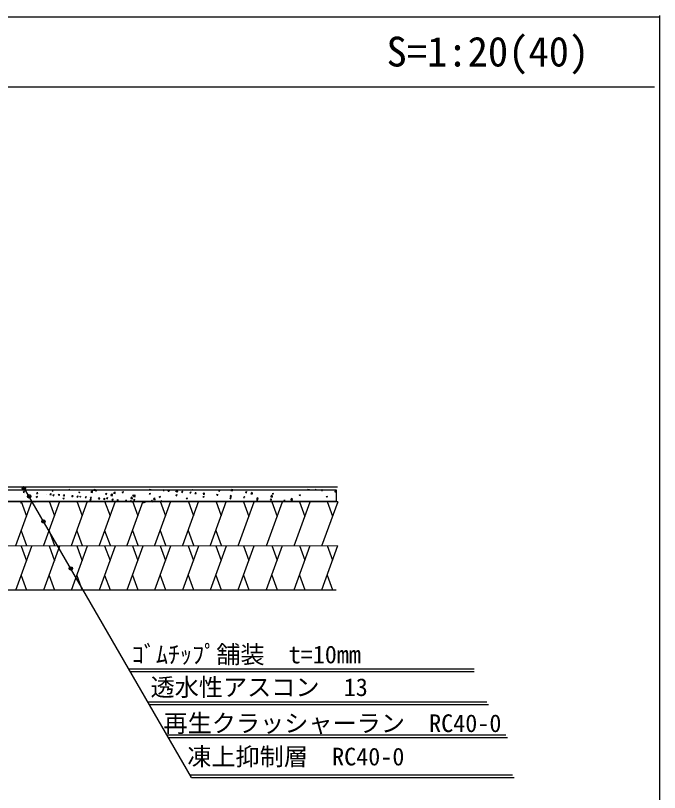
# Model space of a CAD drawing. Units: millimetres on the paper. Extents: x -337 to 306, y -306 to 220.
# Drawn here: x 218.3 to 305.8, y 114.2 to 219.7 of the extents above; entities that cross this region are included whole.
import ezdxf
from ezdxf.enums import TextEntityAlignment as Align

# ---------------------------------------------------------------- set-up
doc = ezdxf.new("R2010")
doc.units = ezdxf.units.MM
for name, color, linetype in [('0-3_D-TTL-LINE', 7, 'Continuous'), ('0-4_D-STR-題字等', 7, 'Continuous'), ('0-6_D-STR-STR', 7, 'Continuous'), ('0-7_D-STR-DIM_1寸法', 7, 'Continuous'), ('0-8_D-BDG-ﾊｯﾁ', 7, 'Continuous'), ('0-9_D-STR-TXT-文字', 7, 'Continuous'), ('0-E_11', 7, 'Continuous')]:
    doc.layers.add(name, color=color, linetype=linetype)
doc.styles.add('ＭＳ ゴシック', font='')
doc.styles.get('ＭＳ ゴシック').set_extended_font_data('MS Gothic')

msp = doc.modelspace()

# ---------------------------------------------------------------- linework, layer by layer
at = {"layer": '0-3_D-TTL-LINE'}
msp.add_line((-337.448, 210.017), (305.085, 210.017), dxfattribs=at)
at = {"layer": '0-6_D-STR-STR'}
for p, q in [((203.971, 155.685), (262.049, 155.685)), ((203.971, 155.285), (261.873, 155.285)), ((203.971, 153.685), (262.059, 153.677)), ((203.971, 147.685), (262.037, 147.701)), ((203.971, 141.685), (261.843, 141.685))]:
    msp.add_line(p, q, dxfattribs=at)
at = {"layer": '0-7_D-STR-DIM_1寸法'}
for p, q in [((242.197, 116.2), (219.377, 155.684)), ((218.333, 147.705), (220.516, 153.703)), ((219.06, 153.703), (219.788, 151.704)), ((222.127, 147.742), (224.303, 153.722)), ((222.848, 153.722), (223.575, 151.722)), ((225.887, 147.724), (228.07, 153.722)), ((226.615, 153.722), (227.343, 151.722)), ((229.682, 147.76), (231.858, 153.74)), ((230.403, 153.74), (231.13, 151.74)), ((233.442, 147.742), (235.625, 153.74)), ((234.17, 153.74), (234.898, 151.74)), ((237.21, 147.742), (239.393, 153.74)), ((237.937, 153.74), (238.665, 151.74)), ((241.004, 147.778), (243.18, 153.758)), ((241.725, 153.758), (242.453, 151.759)), ((244.764, 147.76), (246.948, 153.758)), ((245.492, 153.758), (246.22, 151.759)), ((219.06, 149.705), (219.788, 147.705)), ((222.848, 149.723), (223.575, 147.724)), ((226.615, 149.723), (227.343, 147.724)), ((230.403, 149.741), (231.13, 147.742)), ((234.17, 149.741), (234.898, 147.742)), ((237.937, 149.741), (238.665, 147.742)), ((241.725, 149.759), (242.453, 147.76)), ((245.492, 149.759), (246.22, 147.76)), ((218.333, 141.633), (220.516, 147.631)), ((219.06, 147.631), (219.788, 145.632)), ((222.127, 141.669), (224.303, 147.649)), ((222.848, 147.649), (223.575, 145.65)), ((225.887, 141.651), (228.07, 147.649)), ((226.615, 147.649), (227.343, 145.65)), ((229.682, 141.687), (231.858, 147.667)), ((230.403, 147.667), (231.13, 145.668)), ((233.442, 141.669), (235.625, 147.667)), ((234.17, 147.667), (234.898, 145.668)), ((237.21, 141.669), (239.393, 147.667)), ((237.937, 147.667), (238.665, 145.668)), ((241.004, 141.705), (243.18, 147.685)), ((241.725, 147.685), (242.453, 145.686)), ((244.764, 141.687), (246.948, 147.685)), ((245.492, 147.685), (246.22, 145.686)), ((219.06, 143.632), (219.788, 141.633)), ((222.848, 143.65), (223.575, 141.651)), ((226.615, 143.65), (227.343, 141.651)), ((230.403, 143.668), (231.13, 141.669)), ((234.17, 143.668), (234.898, 141.669)), ((237.937, 143.668), (238.665, 141.669)), ((241.725, 143.687), (242.453, 141.687)), ((245.492, 143.687), (246.22, 141.687)), ((280.6, 130.899), (233.7, 130.899)), ((233.873, 130.599), (280.6, 130.599)), ((282.324, 126.426), (236.298, 126.426)), ((236.471, 126.126), (282.539, 126.126)), ((284.92, 121.952), (238.894, 121.952)), ((239.067, 121.652), (285.135, 121.652)), ((285.824, 116.5), (242.024, 116.5)), ((242.197, 116.2), (286.016, 116.2))]:
    msp.add_line(p, q, dxfattribs=at)
at = {"layer": '0-8_D-BDG-ﾊｯﾁ'}
for p, q in [((203.971, 155.285), (243.971, 155.285)), ((225.529, 155.351), (225.619, 155.29)), ((225.62, 155.29), (225.64, 155.351)), ((228.902, 155.228), (229.02, 155.351)), ((228.906, 155.219), (229.132, 155.184)), ((229.134, 155.194), (229.115, 155.351)), ((229.143, 155.171), (229.321, 155.24)), ((229.143, 155.172), (229.27, 155.087)), ((229.27, 155.087), (229.322, 155.24)), ((236.512, 155.342), (236.52, 155.351)), ((236.512, 155.342), (236.664, 155.329)), ((236.687, 155.333), (236.684, 155.351)), ((238.334, 155.182), (238.456, 155.328)), ((238.334, 155.183), (238.486, 155.169)), ((238.509, 155.174), (238.48, 155.333)), ((240.156, 155.023), (240.278, 155.169)), ((240.331, 155.014), (240.302, 155.173)), ((242.273, 155.351), (242.355, 155.296)), ((242.355, 155.296), (242.374, 155.351)), ((245.878, 155.177), (246.056, 155.245)), ((245.879, 155.178), (246.005, 155.093)), ((246.006, 155.092), (246.057, 155.246)), ((247.541, 155.18), (247.706, 155.351)), ((247.545, 155.171), (247.771, 155.136)), ((247.772, 155.145), (247.748, 155.351)), ((258.022, 155.34), (258.032, 155.351)), ((258.022, 155.34), (258.174, 155.327)), ((258.197, 155.331), (258.193, 155.351)), ((259.016, 155.351), (259.09, 155.302)), ((259.091, 155.301), (259.107, 155.351)), ((259.844, 155.18), (259.966, 155.326)), ((259.844, 155.18), (259.995, 155.167)), ((260.019, 155.171), (259.989, 155.331)), ((261.665, 155.021), (261.788, 155.167)), ((261.841, 155.012), (261.811, 155.171)), ((219.329, 154.947), (219.451, 155.093)), ((219.329, 154.948), (219.481, 154.934)), ((219.504, 154.939), (219.475, 155.098)), ((221.089, 154.326), (221.267, 154.395)), ((221.089, 154.327), (221.216, 154.242)), ((221.151, 154.788), (221.273, 154.934)), ((221.151, 154.788), (221.303, 154.775)), ((221.216, 154.242), (221.268, 154.395)), ((221.326, 154.779), (221.297, 154.939)), ((222.465, 154.698), (222.463, 154.706)), ((222.973, 154.629), (223.095, 154.775)), ((222.973, 154.629), (223.124, 154.616)), ((223.148, 154.62), (223.118, 154.779)), ((223.268, 155.116), (223.35, 155.061)), ((223.35, 155.061), (223.369, 155.116)), ((223.358, 154.556), (223.536, 154.624)), ((223.359, 154.556), (223.485, 154.471)), ((223.486, 154.471), (223.537, 154.625)), ((224.112, 154.547), (224.234, 154.693)), ((224.112, 154.547), (224.263, 154.534)), ((224.287, 154.538), (224.257, 154.697)), ((224.739, 154.123), (224.917, 154.191)), ((224.74, 154.124), (224.866, 154.039)), ((224.794, 154.469), (224.917, 154.615)), ((224.794, 154.47), (224.946, 154.456)), ((224.866, 154.038), (224.918, 154.192)), ((224.97, 154.461), (224.94, 154.62)), ((225.933, 154.387), (226.056, 154.533)), ((225.933, 154.388), (226.085, 154.374)), ((226.109, 154.379), (226.079, 154.538)), ((226.616, 154.31), (226.739, 154.456)), ((226.616, 154.31), (226.768, 154.297)), ((226.791, 154.301), (226.762, 154.46)), ((226.873, 154.942), (227.051, 155.01)), ((226.874, 154.943), (227, 154.858)), ((227.001, 154.858), (227.052, 155.011)), ((227.009, 154.352), (227.187, 154.42)), ((227.009, 154.353), (227.136, 154.268)), ((227.136, 154.268), (227.187, 154.421)), ((227.755, 154.228), (227.878, 154.374)), ((227.755, 154.228), (227.907, 154.215)), ((227.931, 154.219), (227.901, 154.379)), ((228.438, 154.151), (228.561, 154.296)), ((228.438, 154.151), (228.59, 154.137)), ((228.536, 154.945), (228.701, 155.116)), ((228.54, 154.936), (228.766, 154.901)), ((228.613, 154.142), (228.584, 154.301)), ((228.767, 154.911), (228.743, 155.116)), ((229.577, 154.069), (229.7, 154.215)), ((229.752, 154.06), (229.723, 154.219)), ((230.26, 153.991), (230.382, 154.137)), ((230.435, 153.982), (230.406, 154.142)), ((230.524, 154.739), (230.701, 154.807)), ((230.524, 154.74), (230.65, 154.654)), ((230.651, 154.654), (230.702, 154.808)), ((230.659, 154.149), (230.837, 154.217)), ((230.659, 154.15), (230.786, 154.064)), ((230.786, 154.064), (230.838, 154.218)), ((231.247, 154.525), (231.445, 154.731)), ((231.251, 154.516), (231.477, 154.481)), ((231.478, 154.49), (231.45, 154.731)), ((231.613, 154.808), (231.811, 155.014)), ((231.617, 154.799), (231.843, 154.764)), ((231.844, 154.773), (231.816, 155.015)), ((232.793, 154.968), (232.971, 155.036)), ((232.794, 154.969), (232.92, 154.884)), ((232.92, 154.883), (232.972, 155.037)), ((233.958, 154.104), (234.155, 154.31)), ((233.962, 154.096), (234.188, 154.061)), ((234.189, 154.07), (234.161, 154.311)), ((234.174, 154.535), (234.352, 154.604)), ((234.174, 154.536), (234.301, 154.451)), ((234.301, 154.451), (234.353, 154.604)), ((234.324, 154.387), (234.522, 154.593)), ((234.328, 154.379), (234.554, 154.344)), ((234.555, 154.353), (234.527, 154.594)), ((236.444, 154.765), (236.621, 154.833)), ((236.444, 154.765), (236.57, 154.68)), ((236.571, 154.68), (236.622, 154.834)), ((237.035, 153.967), (237.232, 154.173)), ((237.266, 153.932), (237.238, 154.174)), ((237.824, 154.332), (238.002, 154.4)), ((237.825, 154.333), (237.951, 154.247)), ((237.951, 154.247), (238.003, 154.401)), ((239.017, 155.105), (239.027, 155.116)), ((239.017, 155.105), (239.169, 155.092)), ((239.192, 155.096), (239.188, 155.116)), ((240.011, 155.116), (240.085, 155.067)), ((240.086, 155.067), (240.102, 155.116)), ((240.094, 154.561), (240.272, 154.629)), ((240.094, 154.562), (240.221, 154.477)), ((240.156, 155.023), (240.308, 155.01)), ((240.221, 154.477), (240.273, 154.63)), ((240.839, 154.945), (240.961, 155.091)), ((240.839, 154.946), (240.99, 154.932)), ((241.014, 154.937), (240.984, 155.096)), ((241.475, 154.128), (241.652, 154.197)), ((241.475, 154.129), (241.601, 154.044)), ((241.602, 154.044), (241.653, 154.197)), ((241.978, 154.864), (242.1, 155.009)), ((241.978, 154.864), (242.129, 154.85)), ((242.153, 154.855), (242.123, 155.014)), ((242.66, 154.786), (242.783, 154.932)), ((242.66, 154.786), (242.812, 154.773)), ((242.836, 154.777), (242.806, 154.936)), ((243.744, 154.358), (243.922, 154.426)), ((243.745, 154.359), (243.871, 154.273)), ((243.799, 154.704), (243.922, 154.85)), ((243.799, 154.704), (243.951, 154.691)), ((243.871, 154.273), (243.923, 154.427)), ((243.975, 154.695), (243.945, 154.855)), ((245.621, 154.545), (245.744, 154.691)), ((245.621, 154.545), (245.773, 154.532)), ((245.796, 154.536), (245.767, 154.695)), ((247.394, 154.154), (247.572, 154.223)), ((247.395, 154.155), (247.521, 154.07)), ((247.443, 154.385), (247.566, 154.531)), ((247.443, 154.386), (247.595, 154.372)), ((247.522, 154.07), (247.573, 154.223)), ((247.618, 154.377), (247.589, 154.536)), ((249.265, 154.226), (249.387, 154.372)), ((249.265, 154.226), (249.417, 154.213)), ((249.44, 154.217), (249.411, 154.376)), ((249.529, 154.974), (249.707, 155.042)), ((249.529, 154.974), (249.655, 154.889)), ((249.656, 154.889), (249.707, 155.042)), ((250.252, 154.759), (250.45, 154.966)), ((250.256, 154.751), (250.482, 154.716)), ((250.483, 154.725), (250.455, 154.966)), ((251.087, 154.067), (251.209, 154.212)), ((251.262, 154.058), (251.233, 154.217)), ((252.963, 154.339), (253.16, 154.545)), ((252.967, 154.33), (253.193, 154.295)), ((253.194, 154.305), (253.166, 154.546)), ((253.179, 154.77), (253.357, 154.838)), ((253.179, 154.771), (253.306, 154.686)), ((253.306, 154.686), (253.358, 154.839)), ((255.673, 153.919), (255.871, 154.125)), ((255.905, 153.884), (255.877, 154.125)), ((256.829, 154.567), (257.007, 154.635)), ((256.83, 154.568), (256.956, 154.482)), ((256.956, 154.482), (257.008, 154.636)), ((260.48, 154.363), (260.657, 154.432)), ((260.48, 154.364), (260.606, 154.279)), ((260.607, 154.279), (260.658, 154.432)), ((261.665, 155.021), (261.817, 155.008)), ((218.979, 153.516), (219.133, 153.575)), ((219.113, 153.516), (219.133, 153.576)), ((220.937, 153.516), (220.938, 153.518)), ((220.944, 153.516), (220.944, 153.518)), ((228.389, 153.92), (228.567, 153.988)), ((228.39, 153.92), (228.516, 153.835)), ((228.517, 153.835), (228.568, 153.988)), ((229.577, 154.069), (229.729, 154.056)), ((230.26, 153.991), (230.412, 153.978)), ((231.399, 153.909), (231.521, 154.055)), ((231.399, 153.91), (231.551, 153.896)), ((231.574, 153.901), (231.545, 154.06)), ((232.04, 153.716), (232.218, 153.784)), ((232.04, 153.717), (232.167, 153.632)), ((232.082, 153.832), (232.204, 153.978)), ((232.082, 153.832), (232.234, 153.819)), ((232.167, 153.632), (232.218, 153.785)), ((232.257, 153.823), (232.228, 153.982)), ((233.222, 153.751), (233.343, 153.896)), ((233.394, 153.751), (233.367, 153.9)), ((233.904, 153.672), (234.026, 153.818)), ((233.904, 153.673), (234.055, 153.659)), ((234.079, 153.664), (234.049, 153.823)), ((234.309, 153.945), (234.487, 154.014)), ((234.31, 153.946), (234.436, 153.861)), ((234.437, 153.861), (234.488, 154.014)), ((235.7, 153.516), (235.868, 153.581)), ((235.728, 153.516), (235.848, 153.659)), ((235.847, 153.516), (235.869, 153.582)), ((235.898, 153.516), (235.871, 153.663)), ((236.668, 153.684), (236.866, 153.89)), ((236.672, 153.675), (236.898, 153.64)), ((236.9, 153.649), (236.872, 153.891)), ((237.039, 153.958), (237.265, 153.923)), ((237.984, 153.751), (238.138, 153.81)), ((238.118, 153.751), (238.138, 153.811)), ((239.942, 153.751), (239.943, 153.753)), ((239.949, 153.751), (239.949, 153.753)), ((248.532, 147.649), (250.715, 153.647)), ((249.259, 153.647), (249.987, 151.647)), ((251.045, 153.951), (251.223, 154.019)), ((251.045, 153.952), (251.172, 153.867)), ((251.087, 154.067), (251.239, 154.054)), ((251.172, 153.866), (251.223, 154.02)), ((252.37, 147.685), (254.546, 153.665)), ((252.909, 153.907), (253.031, 154.053)), ((252.909, 153.907), (253.06, 153.894)), ((253.084, 153.898), (253.054, 154.058)), ((253.091, 153.665), (253.819, 151.666)), ((254.705, 153.751), (254.873, 153.816)), ((254.733, 153.751), (254.853, 153.894)), ((254.852, 153.751), (254.874, 153.816)), ((254.903, 153.751), (254.876, 153.898)), ((255.677, 153.91), (255.903, 153.875)), ((256.131, 147.667), (258.314, 153.665)), ((256.858, 153.665), (257.586, 151.666)), ((259.92, 147.679), (262.103, 153.677)), ((260.648, 153.677), (261.375, 151.677)), ((248.532, 141.685), (250.715, 147.683)), ((249.259, 147.683), (249.987, 145.684)), ((252.37, 141.722), (254.546, 147.701)), ((253.091, 147.701), (253.819, 145.702)), ((256.131, 141.703), (258.314, 147.701)), ((256.858, 147.701), (257.586, 145.702)), ((259.898, 141.703), (262.081, 147.701)), ((260.626, 147.701), (261.353, 145.702)), ((249.259, 143.685), (249.987, 141.685)), ((253.091, 143.703), (253.819, 141.703)), ((256.858, 143.703), (257.586, 141.703)), ((260.626, 143.703), (261.353, 141.703))]:
    msp.add_line(p, q, dxfattribs=at)
for points in [[(243.971, 153.685), (203.971, 153.685), (203.971, 155.285)], [(221.873, 155.285), (261.873, 155.285), (261.873, 153.685), (221.873, 153.685)]]:
    msp.add_lwpolyline(points, dxfattribs=at)
at = {"layer": '0-9_D-STR-TXT-文字'}
for p, q in [((219.662, 155.511), (219.205, 155.511)), ((220.375, 154.39), (219.919, 154.39)), ((222.309, 150.985), (221.852, 150.985)), ((226.036, 144.593), (225.579, 144.593))]:
    msp.add_line(p, q, dxfattribs=at)
for centre in [(219.434, 155.511), (220.147, 154.39), (222.081, 150.985), (225.808, 144.593)]:
    msp.add_circle(centre, 0.228, dxfattribs=at)
at = {"layer": '0-E_11'}
for p, q in [((-337.448, 219.533), (305.769, 219.533)), ((305.769, 219.701), (305.769, -229.291))]:
    msp.add_line(p, q, dxfattribs=at)

# ---------------------------------------------------------------- texts
at = {"layer": '0-4_D-STR-題字等', "style": 'ＭＳ ゴシック'}
msp.add_text('S=1:20(40)', height=4.047, dxfattribs=at).set_placement((268.697, 211.564), align=Align.BOTTOM_LEFT)
at = {"layer": '0-7_D-STR-DIM_1寸法', "style": 'ＭＳ ゴシック'}
for s, p in [('ｺﾞﾑﾁｯﾌﾟ舗装  t=10mm', (234.084, 130.983)), ('透水性アスコン\u300013', (236.634, 126.544)), ('再生クラッシャーラン\u3000RC40-0', (238.396, 121.646)), ('凍上抑制層\u3000RC40-0', (241.62, 117.116))]:
    msp.add_text(s, height=2.405, dxfattribs=at).set_placement(p, align=Align.BOTTOM_LEFT)

doc.saveas('drawing.dxf')
